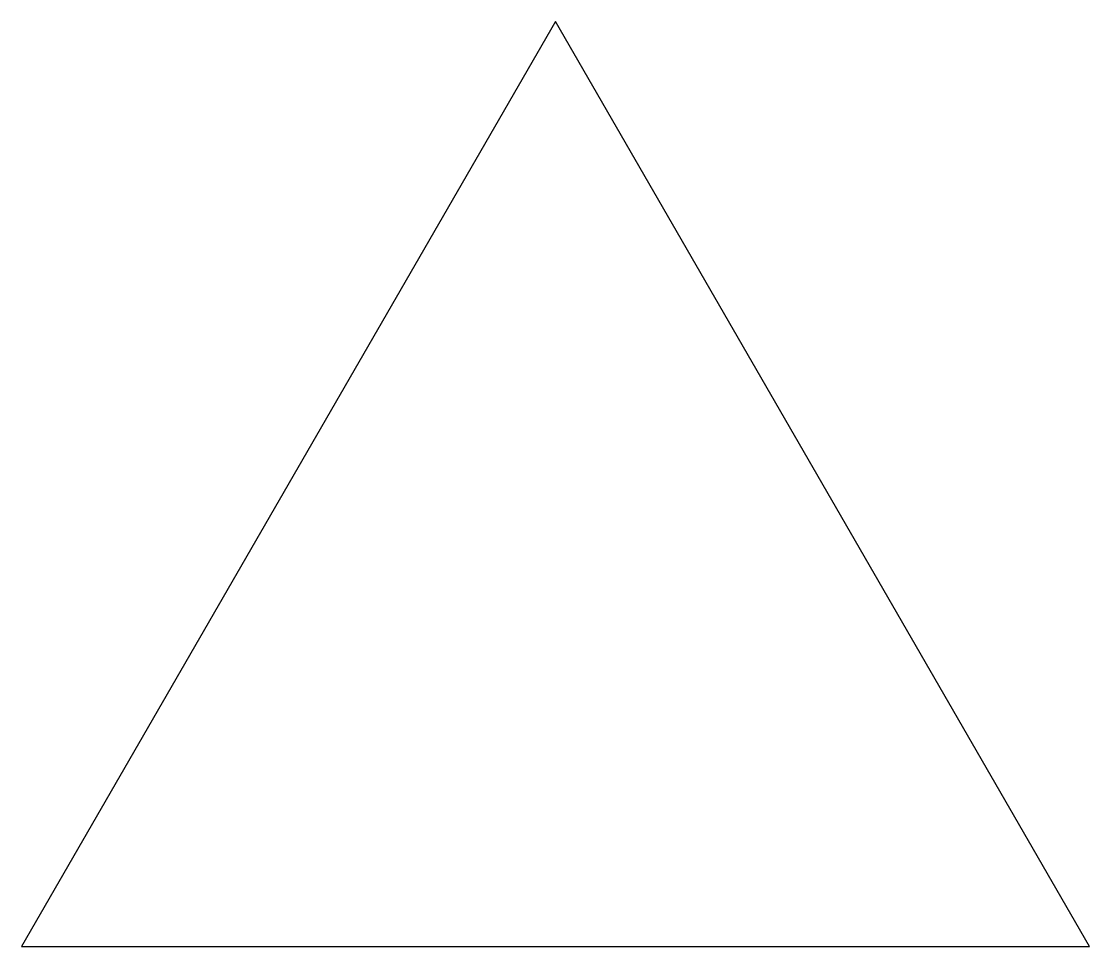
# Model space of a CAD drawing. Header units: millimetres. Extents: x 0 to 25, y 0 to 21.7.
import ezdxf

# ---------------------------------------------------------------- set-up
doc = ezdxf.new("R2010")
doc.units = ezdxf.units.MM
doc.layers.get('0').update_dxf_attribs({"linetype": 'CONTINUOUS'})

msp = doc.modelspace()

# ---------------------------------------------------------------- linework, layer by layer
msp.add_lwpolyline([(0, 0), (25, 0), (12.5, 21.651)], close=True)

doc.saveas('drawing.dxf')
